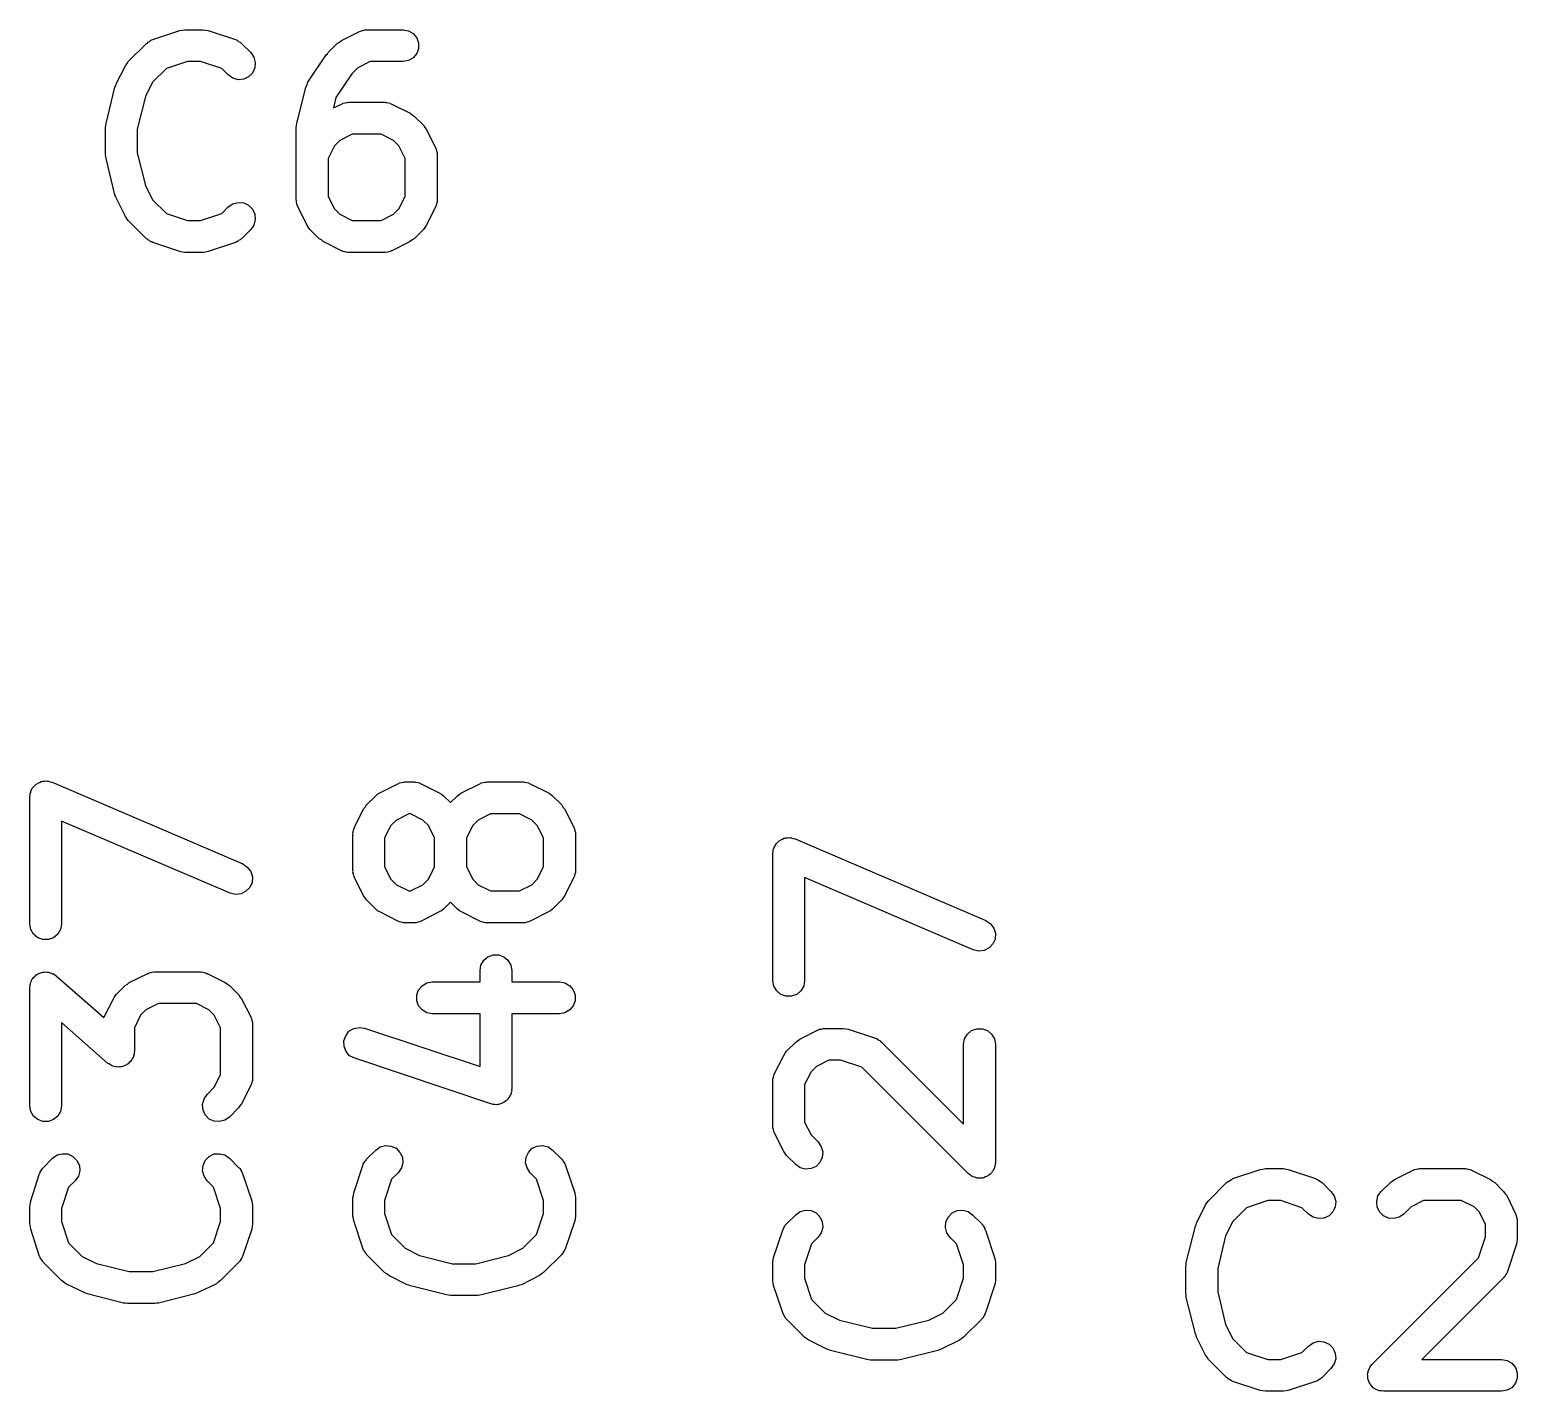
# Model space of a CAD drawing. Extents: x 83.4 to 168.1, y -157.3 to -85.4.
# Drawn here: x 125.83 to 130.508, y -115.477 to -111.196 of the extents above; entities that cross this region are included whole.
import ezdxf

# ---------------------------------------------------------------- set-up
doc = ezdxf.new("R2010")
doc.units = 0
doc.header["$MEASUREMENT"] = 0
doc.layers.add('BLACK', color=7, linetype='CONTINUOUS')

msp = doc.modelspace()

# ---------------------------------------------------------------- linework, layer by layer
at = {"layer": 'Black'}
for p, q in [((126.31, -111.197), (126.318, -111.196)), ((126.318, -111.196), (126.375, -111.196)), ((126.375, -111.196), (126.383, -111.197)), ((126.878, -111.198), (126.884, -111.196)), ((126.884, -111.196), (126.887, -111.196)), ((126.887, -111.196), (126.89, -111.196)), ((126.89, -111.196), (127.004, -111.196)), ((127.004, -111.196), (127.021, -111.199)), ((126.14, -111.296), (126.197, -111.239)), ((126.197, -111.239), (126.2, -111.237)), ((126.2, -111.237), (126.201, -111.235)), ((126.201, -111.235), (126.207, -111.233)), ((126.207, -111.233), (126.211, -111.229)), ((126.211, -111.229), (126.214, -111.228)), ((126.214, -111.228), (126.217, -111.227)), ((126.217, -111.227), (126.302, -111.198)), ((126.302, -111.198), (126.31, -111.197)), ((126.383, -111.197), (126.391, -111.198)), ((126.391, -111.198), (126.477, -111.227)), ((126.477, -111.227), (126.479, -111.228)), ((126.479, -111.228), (126.482, -111.229)), ((126.482, -111.229), (126.487, -111.233)), ((126.487, -111.233), (126.492, -111.235)), ((126.492, -111.235), (126.494, -111.237)), ((126.494, -111.237), (126.496, -111.239)), ((126.496, -111.239), (126.525, -111.268)), ((126.769, -111.268), (126.797, -111.239)), ((126.797, -111.239), (126.804, -111.235)), ((126.804, -111.235), (126.81, -111.23)), ((126.81, -111.23), (126.867, -111.201)), ((126.867, -111.201), (126.87, -111.2)), ((126.87, -111.2), (126.873, -111.199)), ((126.873, -111.199), (126.878, -111.198)), ((127.021, -111.199), (127.036, -111.208)), ((127.036, -111.208), (127.047, -111.221)), ((127.047, -111.221), (127.053, -111.237)), ((127.053, -111.237), (127.053, -111.255)), ((126.525, -111.268), (126.535, -111.282)), ((126.535, -111.282), (126.539, -111.299)), ((126.705, -111.361), (126.762, -111.275)), ((126.762, -111.275), (126.766, -111.272)), ((126.766, -111.272), (126.769, -111.268)), ((127.036, -111.284), (127.021, -111.293)), ((127.047, -111.271), (127.036, -111.284)), ((127.053, -111.255), (127.047, -111.271)), ((126.102, -111.366), (126.131, -111.309)), ((126.131, -111.309), (126.135, -111.303)), ((126.135, -111.303), (126.14, -111.296)), ((126.26, -111.318), (126.216, -111.361)), ((126.326, -111.296), (126.26, -111.318)), ((126.367, -111.296), (126.326, -111.296)), ((126.434, -111.318), (126.367, -111.296)), ((126.454, -111.338), (126.434, -111.318)), ((126.531, -111.332), (126.518, -111.344)), ((126.538, -111.316), (126.531, -111.332)), ((126.539, -111.299), (126.538, -111.316)), ((126.843, -111.335), (126.793, -111.409)), ((126.862, -111.316), (126.843, -111.335)), ((126.901, -111.296), (126.862, -111.316)), ((127.004, -111.296), (126.901, -111.296)), ((127.021, -111.293), (127.004, -111.296)), ((126.07, -111.491), (126.098, -111.377)), ((126.098, -111.377), (126.101, -111.372)), ((126.101, -111.372), (126.102, -111.366)), ((126.216, -111.361), (126.194, -111.406)), ((126.469, -111.348), (126.454, -111.338)), ((126.485, -111.353), (126.469, -111.348)), ((126.503, -111.351), (126.485, -111.353)), ((126.518, -111.344), (126.503, -111.351)), ((126.67, -111.491), (126.698, -111.377)), ((126.698, -111.377), (126.702, -111.369)), ((126.702, -111.369), (126.705, -111.361)), ((126.194, -111.406), (126.168, -111.509)), ((126.793, -111.409), (126.785, -111.442)), ((126.81, -111.43), (126.813, -111.429)), ((126.813, -111.429), (126.815, -111.427)), ((126.815, -111.427), (126.821, -111.426)), ((126.821, -111.426), (126.827, -111.425)), ((126.827, -111.425), (126.83, -111.425)), ((126.83, -111.425), (126.833, -111.424)), ((126.833, -111.424), (126.947, -111.424)), ((126.947, -111.424), (126.95, -111.425)), ((126.95, -111.425), (126.953, -111.425)), ((126.953, -111.425), (126.958, -111.426)), ((126.958, -111.426), (126.964, -111.427)), ((126.964, -111.427), (126.966, -111.429)), ((126.966, -111.429), (126.969, -111.43)), ((126.785, -111.442), (126.81, -111.43)), ((126.969, -111.43), (127.026, -111.458)), ((127.026, -111.458), (127.033, -111.463)), ((127.033, -111.463), (127.039, -111.468)), ((127.039, -111.468), (127.068, -111.496)), ((126.068, -111.503), (126.069, -111.497)), ((126.068, -111.589), (126.068, -111.503)), ((126.069, -111.497), (126.07, -111.491)), ((126.168, -111.509), (126.168, -111.583)), ((126.668, -111.503), (126.669, -111.497)), ((126.668, -111.732), (126.668, -111.503)), ((126.669, -111.497), (126.67, -111.491)), ((127.068, -111.496), (127.072, -111.503)), ((127.072, -111.503), (127.077, -111.509)), ((127.077, -111.509), (127.106, -111.566)), ((126.788, -111.561), (126.768, -111.601)), ((126.805, -111.544), (126.788, -111.561)), ((126.844, -111.524), (126.805, -111.544)), ((126.935, -111.524), (126.844, -111.524)), ((126.974, -111.544), (126.935, -111.524)), ((126.991, -111.561), (126.974, -111.544)), ((127.011, -111.601), (126.991, -111.561)), ((127.106, -111.566), (127.107, -111.569)), ((127.107, -111.569), (127.108, -111.572)), ((126.069, -111.595), (126.068, -111.589)), ((126.07, -111.601), (126.069, -111.595)), ((126.098, -111.715), (126.07, -111.601)), ((126.168, -111.583), (126.194, -111.686)), ((126.768, -111.601), (126.768, -111.72)), ((127.011, -111.72), (127.011, -111.601)), ((127.108, -111.572), (127.109, -111.577)), ((127.109, -111.577), (127.111, -111.583)), ((127.111, -111.583), (127.111, -111.586)), ((127.111, -111.586), (127.111, -111.589)), ((127.111, -111.589), (127.111, -111.732)), ((126.194, -111.686), (126.216, -111.731)), ((126.101, -111.72), (126.098, -111.715)), ((126.102, -111.725), (126.101, -111.72)), ((126.131, -111.783), (126.102, -111.725)), ((126.216, -111.731), (126.26, -111.774)), ((126.434, -111.774), (126.454, -111.753)), ((126.454, -111.753), (126.469, -111.743)), ((126.469, -111.743), (126.485, -111.739)), ((126.485, -111.739), (126.503, -111.74)), ((126.503, -111.74), (126.518, -111.748)), ((126.518, -111.748), (126.531, -111.76)), ((126.669, -111.734), (126.668, -111.732)), ((126.669, -111.737), (126.669, -111.734)), ((126.67, -111.743), (126.669, -111.737)), ((126.671, -111.749), (126.67, -111.743)), ((126.673, -111.751), (126.671, -111.749)), ((126.674, -111.754), (126.673, -111.751)), ((126.702, -111.811), (126.674, -111.754)), ((126.768, -111.72), (126.788, -111.759)), ((126.991, -111.759), (127.011, -111.72)), ((127.106, -111.754), (127.077, -111.811)), ((127.107, -111.751), (127.106, -111.754)), ((127.108, -111.749), (127.107, -111.751)), ((127.109, -111.743), (127.108, -111.749)), ((127.111, -111.737), (127.109, -111.743)), ((127.111, -111.732), (127.111, -111.734)), ((127.111, -111.734), (127.111, -111.737)), ((126.135, -111.789), (126.131, -111.783)), ((126.14, -111.796), (126.135, -111.789)), ((126.197, -111.853), (126.14, -111.796)), ((126.26, -111.774), (126.326, -111.796)), ((126.326, -111.796), (126.367, -111.796)), ((126.367, -111.796), (126.434, -111.774)), ((126.531, -111.76), (126.538, -111.776)), ((126.539, -111.793), (126.535, -111.81)), ((126.538, -111.776), (126.539, -111.793)), ((126.788, -111.759), (126.805, -111.776)), ((126.805, -111.776), (126.844, -111.796)), ((126.844, -111.796), (126.935, -111.796)), ((126.935, -111.796), (126.974, -111.776)), ((126.974, -111.776), (126.991, -111.759)), ((126.525, -111.824), (126.496, -111.853)), ((126.535, -111.81), (126.525, -111.824)), ((126.707, -111.818), (126.702, -111.811)), ((126.711, -111.824), (126.707, -111.818)), ((126.74, -111.853), (126.711, -111.824)), ((127.068, -111.824), (127.039, -111.853)), ((127.072, -111.818), (127.068, -111.824)), ((127.077, -111.811), (127.072, -111.818)), ((126.2, -111.854), (126.197, -111.853)), ((126.201, -111.857), (126.2, -111.854)), ((126.207, -111.859), (126.201, -111.857)), ((126.211, -111.863), (126.207, -111.859)), ((126.214, -111.863), (126.211, -111.863)), ((126.217, -111.865), (126.214, -111.863)), ((126.302, -111.893), (126.217, -111.865)), ((126.31, -111.895), (126.302, -111.893)), ((126.318, -111.896), (126.31, -111.895)), ((126.375, -111.896), (126.318, -111.896)), ((126.383, -111.895), (126.375, -111.896)), ((126.391, -111.893), (126.383, -111.895)), ((126.477, -111.865), (126.391, -111.893)), ((126.479, -111.863), (126.477, -111.865)), ((126.482, -111.863), (126.479, -111.863)), ((126.487, -111.859), (126.482, -111.863)), ((126.492, -111.857), (126.487, -111.859)), ((126.494, -111.854), (126.492, -111.857)), ((126.496, -111.853), (126.494, -111.854)), ((126.747, -111.857), (126.74, -111.853)), ((126.753, -111.862), (126.747, -111.857)), ((126.81, -111.891), (126.753, -111.862)), ((126.813, -111.891), (126.81, -111.891)), ((126.815, -111.893), (126.813, -111.891)), ((126.821, -111.894), (126.815, -111.893)), ((126.827, -111.896), (126.821, -111.894)), ((126.83, -111.895), (126.827, -111.896)), ((126.833, -111.896), (126.83, -111.895)), ((126.947, -111.896), (126.833, -111.896)), ((126.95, -111.895), (126.947, -111.896)), ((126.953, -111.896), (126.95, -111.895)), ((126.958, -111.894), (126.953, -111.896)), ((126.964, -111.893), (126.958, -111.894)), ((126.966, -111.891), (126.964, -111.893)), ((126.969, -111.891), (126.966, -111.891)), ((127.026, -111.862), (126.969, -111.891)), ((127.033, -111.857), (127.026, -111.862)), ((127.039, -111.853), (127.033, -111.857)), ((125.836, -113.586), (125.838, -113.581)), ((125.838, -113.581), (125.84, -113.579)), ((125.84, -113.579), (125.842, -113.576)), ((125.842, -113.576), (125.846, -113.572)), ((125.846, -113.572), (125.85, -113.568)), ((125.85, -113.568), (125.853, -113.567)), ((125.853, -113.567), (125.855, -113.565)), ((125.855, -113.565), (125.861, -113.563)), ((125.861, -113.563), (125.866, -113.56)), ((125.866, -113.56), (125.869, -113.56)), ((125.869, -113.56), (125.871, -113.559)), ((125.871, -113.559), (125.877, -113.559)), ((125.877, -113.559), (125.883, -113.558)), ((125.883, -113.558), (125.886, -113.559)), ((125.886, -113.559), (125.889, -113.559)), ((125.889, -113.559), (125.894, -113.561)), ((125.894, -113.561), (125.9, -113.562)), ((125.9, -113.562), (126.5, -113.819)), ((126.931, -113.595), (126.988, -113.567)), ((126.988, -113.567), (126.991, -113.566)), ((126.991, -113.566), (126.993, -113.564)), ((126.993, -113.564), (126.999, -113.563)), ((126.999, -113.563), (127.005, -113.562)), ((127.005, -113.562), (127.008, -113.562)), ((127.008, -113.562), (127.01, -113.561)), ((127.01, -113.561), (127.039, -113.561)), ((127.039, -113.561), (127.042, -113.562)), ((127.042, -113.562), (127.045, -113.562)), ((127.045, -113.562), (127.05, -113.563)), ((127.05, -113.563), (127.056, -113.564)), ((127.056, -113.564), (127.059, -113.566)), ((127.059, -113.566), (127.061, -113.567)), ((127.061, -113.567), (127.118, -113.595)), ((127.188, -113.595), (127.245, -113.567)), ((127.245, -113.567), (127.248, -113.566)), ((127.248, -113.566), (127.25, -113.564)), ((127.25, -113.564), (127.256, -113.563)), ((127.256, -113.563), (127.262, -113.562)), ((127.262, -113.562), (127.265, -113.562)), ((127.265, -113.562), (127.268, -113.561)), ((127.268, -113.561), (127.382, -113.561)), ((127.382, -113.561), (127.385, -113.562)), ((127.385, -113.562), (127.388, -113.562)), ((127.388, -113.562), (127.393, -113.563)), ((127.393, -113.563), (127.399, -113.564)), ((127.399, -113.564), (127.401, -113.566)), ((127.401, -113.566), (127.404, -113.567)), ((127.404, -113.567), (127.461, -113.595)), ((125.83, -113.608), (125.831, -113.602)), ((125.83, -114.008), (125.83, -113.608)), ((125.831, -113.597), (125.833, -113.594)), ((125.831, -113.602), (125.831, -113.597)), ((125.833, -113.591), (125.836, -113.586)), ((125.833, -113.594), (125.833, -113.591)), ((126.889, -113.633), (126.918, -113.605)), ((126.918, -113.605), (126.924, -113.6)), ((126.924, -113.6), (126.931, -113.595)), ((127.118, -113.595), (127.125, -113.6)), ((127.125, -113.6), (127.131, -113.605)), ((127.131, -113.605), (127.153, -113.626)), ((127.153, -113.626), (127.175, -113.605)), ((127.175, -113.605), (127.182, -113.6)), ((127.182, -113.6), (127.188, -113.595)), ((127.461, -113.595), (127.468, -113.6)), ((127.468, -113.6), (127.474, -113.605)), ((127.474, -113.605), (127.503, -113.633)), ((126.851, -113.703), (126.88, -113.646)), ((126.88, -113.646), (126.885, -113.64)), ((126.885, -113.64), (126.889, -113.633)), ((127.022, -113.661), (126.983, -113.681)), ((127.027, -113.661), (127.022, -113.661)), ((127.066, -113.681), (127.027, -113.661)), ((127.279, -113.661), (127.24, -113.681)), ((127.37, -113.661), (127.279, -113.661)), ((127.409, -113.681), (127.37, -113.661)), ((127.503, -113.633), (127.507, -113.64)), ((127.507, -113.64), (127.512, -113.646)), ((127.512, -113.646), (127.541, -113.703)), ((126.46, -113.911), (125.93, -113.684)), ((125.93, -113.684), (125.93, -114.008)), ((126.846, -113.72), (126.848, -113.714)), ((126.847, -113.723), (126.846, -113.72)), ((126.848, -113.714), (126.849, -113.709)), ((126.849, -113.709), (126.851, -113.706)), ((126.851, -113.706), (126.851, -113.703)), ((126.966, -113.698), (126.946, -113.737)), ((126.983, -113.681), (126.966, -113.698)), ((127.084, -113.698), (127.066, -113.681)), ((127.103, -113.737), (127.084, -113.698)), ((127.223, -113.698), (127.203, -113.737)), ((127.24, -113.681), (127.223, -113.698)), ((127.426, -113.698), (127.409, -113.681)), ((127.446, -113.737), (127.426, -113.698)), ((127.541, -113.703), (127.542, -113.706)), ((127.542, -113.706), (127.543, -113.709)), ((127.543, -113.709), (127.544, -113.714)), ((127.544, -113.714), (127.546, -113.72)), ((127.546, -113.72), (127.546, -113.723)), ((126.846, -113.726), (126.847, -113.723)), ((126.846, -113.84), (126.846, -113.726)), ((126.946, -113.737), (126.946, -113.828)), ((127.103, -113.828), (127.103, -113.737)), ((127.203, -113.737), (127.203, -113.828)), ((127.446, -113.828), (127.446, -113.737)), ((127.546, -113.723), (127.546, -113.726)), ((127.546, -113.726), (127.546, -113.84)), ((128.17, -113.769), (128.173, -113.764)), ((128.173, -113.764), (128.175, -113.759)), ((128.175, -113.759), (128.177, -113.756)), ((128.177, -113.756), (128.179, -113.754)), ((128.179, -113.754), (128.183, -113.75)), ((128.183, -113.75), (128.187, -113.746)), ((128.187, -113.746), (128.19, -113.745)), ((128.19, -113.745), (128.192, -113.743)), ((128.192, -113.743), (128.197, -113.741)), ((128.197, -113.741), (128.202, -113.738)), ((128.202, -113.738), (128.205, -113.738)), ((128.205, -113.738), (128.208, -113.737)), ((128.208, -113.737), (128.214, -113.737)), ((128.214, -113.737), (128.22, -113.736)), ((128.22, -113.736), (128.223, -113.737)), ((128.223, -113.737), (128.226, -113.737)), ((128.226, -113.737), (128.231, -113.739)), ((128.231, -113.739), (128.237, -113.74)), ((128.237, -113.74), (128.837, -113.997)), ((128.167, -113.786), (128.168, -113.78)), ((128.167, -114.186), (128.167, -113.786)), ((128.168, -113.775), (128.169, -113.772)), ((128.168, -113.78), (128.168, -113.775)), ((128.169, -113.772), (128.17, -113.769)), ((126.5, -113.819), (126.514, -113.829)), ((126.514, -113.829), (126.525, -113.843)), ((126.525, -113.843), (126.53, -113.859)), ((126.53, -113.859), (126.529, -113.877)), ((126.847, -113.843), (126.846, -113.84)), ((126.846, -113.846), (126.847, -113.843)), ((126.848, -113.851), (126.846, -113.846)), ((126.849, -113.857), (126.848, -113.851)), ((126.851, -113.86), (126.849, -113.857)), ((126.851, -113.862), (126.851, -113.86)), ((126.88, -113.919), (126.851, -113.862)), ((126.946, -113.828), (126.966, -113.867)), ((127.084, -113.867), (127.103, -113.828)), ((127.203, -113.828), (127.223, -113.867)), ((127.426, -113.867), (127.446, -113.828)), ((127.541, -113.862), (127.512, -113.919)), ((127.542, -113.86), (127.541, -113.862)), ((127.543, -113.857), (127.542, -113.86)), ((127.544, -113.851), (127.543, -113.857)), ((127.546, -113.846), (127.544, -113.851)), ((127.546, -113.84), (127.546, -113.843)), ((127.546, -113.843), (127.546, -113.846)), ((128.797, -114.089), (128.267, -113.862)), ((128.267, -113.862), (128.267, -114.186)), ((126.51, -113.905), (126.495, -113.913)), ((126.522, -113.893), (126.51, -113.905)), ((126.529, -113.877), (126.522, -113.893)), ((126.966, -113.867), (126.983, -113.885)), ((126.983, -113.885), (127.022, -113.904)), ((127.022, -113.904), (127.027, -113.904)), ((127.027, -113.904), (127.066, -113.885)), ((127.066, -113.885), (127.084, -113.867)), ((127.223, -113.867), (127.24, -113.885)), ((127.24, -113.885), (127.279, -113.904)), ((127.279, -113.904), (127.37, -113.904)), ((127.37, -113.904), (127.409, -113.885)), ((127.409, -113.885), (127.426, -113.867)), ((126.477, -113.915), (126.46, -113.911)), ((126.495, -113.913), (126.477, -113.915)), ((126.885, -113.926), (126.88, -113.919)), ((126.889, -113.932), (126.885, -113.926)), ((126.918, -113.961), (126.889, -113.932)), ((127.153, -113.939), (127.131, -113.961)), ((127.175, -113.961), (127.153, -113.939)), ((127.503, -113.932), (127.474, -113.961)), ((127.508, -113.926), (127.503, -113.932)), ((127.512, -113.919), (127.508, -113.926)), ((126.924, -113.966), (126.918, -113.961)), ((126.931, -113.97), (126.924, -113.966)), ((126.988, -113.999), (126.931, -113.97)), ((126.991, -114), (126.988, -113.999)), ((126.993, -114.001), (126.991, -114)), ((126.999, -114.002), (126.993, -114.001)), ((127.005, -114.004), (126.999, -114.002)), ((127.05, -114.002), (127.045, -114.004)), ((127.056, -114.001), (127.05, -114.002)), ((127.059, -114), (127.056, -114.001)), ((127.061, -113.999), (127.059, -114)), ((127.118, -113.97), (127.061, -113.999)), ((127.125, -113.966), (127.118, -113.97)), ((127.131, -113.961), (127.125, -113.966)), ((127.182, -113.966), (127.175, -113.961)), ((127.188, -113.97), (127.182, -113.966)), ((127.245, -113.999), (127.188, -113.97)), ((127.248, -114), (127.245, -113.999)), ((127.25, -114.001), (127.248, -114)), ((127.256, -114.002), (127.25, -114.001)), ((127.262, -114.004), (127.256, -114.002)), ((127.393, -114.002), (127.388, -114.004)), ((127.399, -114.001), (127.393, -114.002)), ((127.401, -114), (127.399, -114.001)), ((127.404, -113.999), (127.401, -114)), ((127.461, -113.97), (127.404, -113.999)), ((127.468, -113.966), (127.461, -113.97)), ((127.474, -113.961), (127.468, -113.966)), ((128.837, -113.997), (128.851, -114.007)), ((125.833, -114.025), (125.83, -114.008)), ((125.842, -114.04), (125.833, -114.025)), ((125.855, -114.051), (125.842, -114.04)), ((125.918, -114.04), (125.905, -114.051)), ((125.927, -114.025), (125.918, -114.04)), ((125.93, -114.008), (125.927, -114.025)), ((127.008, -114.004), (127.005, -114.004)), ((127.01, -114.004), (127.008, -114.004)), ((127.039, -114.004), (127.01, -114.004)), ((127.042, -114.004), (127.039, -114.004)), ((127.045, -114.004), (127.042, -114.004)), ((127.265, -114.004), (127.262, -114.004)), ((127.268, -114.004), (127.265, -114.004)), ((127.382, -114.004), (127.268, -114.004)), ((127.385, -114.004), (127.382, -114.004)), ((127.388, -114.004), (127.385, -114.004)), ((128.851, -114.007), (128.862, -114.021)), ((128.862, -114.021), (128.867, -114.037)), ((128.867, -114.037), (128.866, -114.055)), ((125.871, -114.057), (125.855, -114.051)), ((125.889, -114.057), (125.871, -114.057)), ((125.905, -114.051), (125.889, -114.057)), ((128.814, -114.093), (128.797, -114.089)), ((128.831, -114.091), (128.814, -114.093)), ((128.847, -114.083), (128.831, -114.091)), ((128.859, -114.07), (128.847, -114.083)), ((128.866, -114.055), (128.859, -114.07)), ((127.246, -114.154), (127.249, -114.137)), ((127.249, -114.137), (127.258, -114.122)), ((127.258, -114.122), (127.271, -114.111)), ((127.271, -114.111), (127.287, -114.105)), ((127.287, -114.105), (127.305, -114.105)), ((127.305, -114.105), (127.321, -114.111)), ((127.321, -114.111), (127.334, -114.122)), ((127.334, -114.122), (127.343, -114.137)), ((127.343, -114.137), (127.346, -114.154)), ((125.833, -114.191), (125.836, -114.187)), ((125.836, -114.187), (125.837, -114.182)), ((125.837, -114.182), (125.84, -114.179)), ((125.84, -114.179), (125.842, -114.176)), ((125.842, -114.176), (125.846, -114.173)), ((125.846, -114.173), (125.849, -114.169)), ((125.849, -114.169), (125.852, -114.167)), ((125.852, -114.167), (125.855, -114.165)), ((125.855, -114.165), (125.86, -114.163)), ((125.86, -114.163), (125.864, -114.161)), ((125.864, -114.161), (125.868, -114.16)), ((125.868, -114.16), (125.871, -114.159)), ((125.871, -114.159), (125.876, -114.159)), ((125.876, -114.159), (125.881, -114.158)), ((125.881, -114.158), (125.885, -114.159)), ((125.885, -114.159), (125.889, -114.159)), ((125.889, -114.159), (125.893, -114.161)), ((125.893, -114.161), (125.898, -114.162)), ((125.898, -114.162), (125.901, -114.164)), ((125.901, -114.164), (125.905, -114.165)), ((125.905, -114.165), (125.909, -114.168)), ((125.909, -114.168), (125.913, -114.171)), ((125.913, -114.171), (126.063, -114.302)), ((126.143, -114.192), (126.201, -114.163)), ((126.201, -114.163), (126.203, -114.163)), ((126.203, -114.163), (126.206, -114.161)), ((126.206, -114.161), (126.212, -114.16)), ((126.212, -114.16), (126.217, -114.158)), ((126.217, -114.158), (126.22, -114.159)), ((126.22, -114.159), (126.223, -114.158)), ((126.223, -114.158), (126.366, -114.158)), ((126.366, -114.158), (126.369, -114.159)), ((126.369, -114.159), (126.372, -114.158)), ((126.372, -114.158), (126.377, -114.16)), ((126.377, -114.16), (126.383, -114.161)), ((126.383, -114.161), (126.385, -114.163)), ((126.385, -114.163), (126.388, -114.163)), ((126.388, -114.163), (126.445, -114.192)), ((127.246, -114.19), (127.246, -114.154)), ((127.346, -114.154), (127.346, -114.19)), ((128.17, -114.203), (128.167, -114.186)), ((128.267, -114.186), (128.264, -114.203)), ((125.83, -114.208), (125.831, -114.203)), ((125.83, -114.58), (125.83, -114.208)), ((125.831, -114.198), (125.832, -114.195)), ((125.831, -114.203), (125.831, -114.198)), ((125.832, -114.195), (125.833, -114.191)), ((126.097, -114.237), (126.102, -114.23)), ((126.102, -114.23), (126.13, -114.201)), ((126.13, -114.201), (126.137, -114.197)), ((126.137, -114.197), (126.143, -114.192)), ((126.445, -114.192), (126.452, -114.197)), ((126.452, -114.197), (126.458, -114.201)), ((126.458, -114.201), (126.487, -114.23)), ((126.487, -114.23), (126.491, -114.237)), ((127.047, -114.231), (127.053, -114.215)), ((127.047, -114.249), (127.047, -114.231)), ((127.053, -114.215), (127.064, -114.202)), ((127.064, -114.202), (127.079, -114.193)), ((127.079, -114.193), (127.096, -114.19)), ((127.096, -114.19), (127.246, -114.19)), ((127.346, -114.19), (127.496, -114.19)), ((127.496, -114.19), (127.513, -114.193)), ((127.513, -114.193), (127.528, -114.202)), ((127.528, -114.202), (127.539, -114.215)), ((127.539, -114.215), (127.545, -114.231)), ((127.545, -114.231), (127.545, -114.249)), ((128.179, -114.218), (128.17, -114.203)), ((128.192, -114.229), (128.179, -114.218)), ((128.208, -114.235), (128.192, -114.229)), ((128.226, -114.235), (128.208, -114.235)), ((128.242, -114.229), (128.226, -114.235)), ((128.255, -114.218), (128.242, -114.229)), ((128.264, -114.203), (128.255, -114.218)), ((126.064, -114.3), (126.093, -114.243)), ((126.093, -114.243), (126.097, -114.237)), ((126.195, -114.278), (126.178, -114.295)), ((126.235, -114.258), (126.195, -114.278)), ((126.354, -114.258), (126.235, -114.258)), ((126.393, -114.278), (126.354, -114.258)), ((126.41, -114.295), (126.393, -114.278)), ((126.491, -114.237), (126.496, -114.243)), ((126.496, -114.243), (126.525, -114.3)), ((127.053, -114.265), (127.047, -114.249)), ((127.064, -114.278), (127.053, -114.265)), ((127.079, -114.287), (127.064, -114.278)), ((127.528, -114.278), (127.513, -114.287)), ((127.539, -114.265), (127.528, -114.278)), ((127.545, -114.249), (127.539, -114.265)), ((126.076, -114.446), (125.93, -114.318)), ((125.93, -114.318), (125.93, -114.58)), ((126.063, -114.302), (126.064, -114.3)), ((126.178, -114.295), (126.159, -114.334)), ((126.43, -114.334), (126.41, -114.295)), ((126.525, -114.3), (126.526, -114.303)), ((126.526, -114.303), (126.527, -114.305)), ((126.527, -114.305), (126.528, -114.311)), ((126.528, -114.311), (126.53, -114.317)), ((126.53, -114.317), (126.53, -114.32)), ((126.53, -114.32), (126.53, -114.322)), ((126.53, -114.322), (126.53, -114.494)), ((127.096, -114.29), (127.079, -114.287)), ((127.246, -114.29), (127.096, -114.29)), ((127.246, -114.456), (127.246, -114.29)), ((127.496, -114.29), (127.346, -114.29)), ((127.346, -114.29), (127.346, -114.526)), ((127.513, -114.287), (127.496, -114.29)), ((126.159, -114.334), (126.159, -114.408)), ((126.43, -114.482), (126.43, -114.334)), ((126.818, -114.375), (126.824, -114.359)), ((126.819, -114.393), (126.818, -114.375)), ((126.824, -114.359), (126.834, -114.345)), ((126.834, -114.345), (126.849, -114.336)), ((126.849, -114.336), (126.866, -114.333)), ((126.866, -114.333), (126.883, -114.335)), ((126.883, -114.335), (127.246, -114.456)), ((128.239, -114.379), (128.245, -114.375)), ((128.245, -114.375), (128.252, -114.37)), ((128.252, -114.37), (128.309, -114.341)), ((128.309, -114.341), (128.312, -114.34)), ((128.312, -114.34), (128.314, -114.339)), ((128.314, -114.339), (128.32, -114.338)), ((128.32, -114.338), (128.325, -114.336)), ((128.325, -114.336), (128.328, -114.336)), ((128.328, -114.336), (128.331, -114.336)), ((128.331, -114.336), (128.388, -114.336)), ((128.388, -114.336), (128.396, -114.337)), ((128.396, -114.337), (128.404, -114.339)), ((128.404, -114.339), (128.49, -114.367)), ((128.49, -114.367), (128.492, -114.368)), ((128.492, -114.368), (128.495, -114.369)), ((128.495, -114.369), (128.5, -114.373)), ((128.5, -114.373), (128.505, -114.375)), ((128.505, -114.375), (128.507, -114.378)), ((128.767, -114.386), (128.77, -114.369)), ((128.77, -114.369), (128.779, -114.354)), ((128.779, -114.354), (128.792, -114.343)), ((128.792, -114.343), (128.808, -114.337)), ((128.808, -114.337), (128.826, -114.337)), ((128.826, -114.337), (128.842, -114.343)), ((128.842, -114.343), (128.855, -114.354)), ((128.855, -114.354), (128.864, -114.369)), ((128.864, -114.369), (128.867, -114.386)), ((126.158, -114.418), (126.156, -114.421)), ((126.156, -114.421), (126.156, -114.425)), ((126.159, -114.408), (126.158, -114.413)), ((126.158, -114.413), (126.158, -114.418)), ((126.825, -114.409), (126.819, -114.393)), ((126.836, -114.422), (126.825, -114.409)), ((126.852, -114.43), (126.836, -114.422)), ((128.172, -114.478), (128.201, -114.421)), ((128.201, -114.421), (128.206, -114.414)), ((128.206, -114.414), (128.21, -114.408)), ((128.21, -114.408), (128.239, -114.379)), ((128.507, -114.378), (128.509, -114.379)), ((128.509, -114.379), (128.767, -114.637)), ((128.767, -114.637), (128.767, -114.386)), ((128.867, -114.386), (128.867, -114.757)), ((126.08, -114.448), (126.076, -114.446)), ((126.084, -114.451), (126.08, -114.448)), ((126.087, -114.453), (126.084, -114.451)), ((126.091, -114.455), (126.087, -114.453)), ((126.095, -114.456), (126.091, -114.455)), ((126.1, -114.457), (126.095, -114.456)), ((126.104, -114.457), (126.1, -114.457)), ((126.108, -114.458), (126.104, -114.457)), ((126.112, -114.457), (126.108, -114.458)), ((126.117, -114.457), (126.112, -114.457)), ((126.121, -114.456), (126.117, -114.457)), ((126.125, -114.455), (126.121, -114.456)), ((126.129, -114.453), (126.125, -114.455)), ((126.134, -114.451), (126.129, -114.453)), ((126.137, -114.449), (126.134, -114.451)), ((126.14, -114.447), (126.137, -114.449)), ((126.143, -114.443), (126.14, -114.447)), ((126.147, -114.44), (126.143, -114.443)), ((126.149, -114.437), (126.147, -114.44)), ((126.151, -114.434), (126.149, -114.437)), ((126.153, -114.43), (126.151, -114.434)), ((126.156, -114.425), (126.153, -114.43)), ((127.28, -114.573), (126.852, -114.43)), ((128.304, -114.456), (128.287, -114.473)), ((128.343, -114.436), (128.304, -114.456)), ((128.38, -114.436), (128.343, -114.436)), ((128.447, -114.458), (128.38, -114.436)), ((128.782, -114.793), (128.447, -114.458)), ((126.41, -114.521), (126.43, -114.482)), ((126.525, -114.516), (126.496, -114.573)), ((126.526, -114.513), (126.525, -114.516)), ((126.527, -114.511), (126.526, -114.513)), ((126.528, -114.505), (126.527, -114.511)), ((126.53, -114.5), (126.528, -114.505)), ((126.53, -114.494), (126.53, -114.497)), ((126.53, -114.497), (126.53, -114.5)), ((128.167, -114.495), (128.169, -114.489)), ((128.167, -114.497), (128.167, -114.495)), ((128.167, -114.5), (128.167, -114.497)), ((128.167, -114.643), (128.167, -114.5)), ((128.169, -114.489), (128.17, -114.483)), ((128.17, -114.483), (128.171, -114.481)), ((128.171, -114.481), (128.172, -114.478)), ((128.287, -114.473), (128.267, -114.512)), ((128.267, -114.512), (128.267, -114.631)), ((126.373, -114.575), (126.378, -114.558)), ((126.378, -114.558), (126.388, -114.544)), ((126.388, -114.544), (126.41, -114.521)), ((127.329, -114.563), (127.325, -114.566)), ((127.332, -114.56), (127.329, -114.563)), ((127.334, -114.558), (127.332, -114.56)), ((127.337, -114.553), (127.334, -114.558)), ((127.34, -114.549), (127.337, -114.553)), ((127.341, -114.546), (127.34, -114.549)), ((127.343, -114.543), (127.341, -114.546)), ((127.344, -114.538), (127.343, -114.543)), ((127.346, -114.533), (127.344, -114.538)), ((127.346, -114.526), (127.345, -114.529)), ((127.345, -114.529), (127.346, -114.533)), ((125.833, -114.597), (125.83, -114.58)), ((125.842, -114.612), (125.833, -114.597)), ((125.927, -114.597), (125.918, -114.612)), ((125.93, -114.58), (125.927, -114.597)), ((126.375, -114.593), (126.373, -114.575)), ((126.382, -114.608), (126.375, -114.593)), ((126.394, -114.621), (126.382, -114.608)), ((126.487, -114.586), (126.458, -114.615)), ((126.491, -114.58), (126.487, -114.586)), ((126.496, -114.573), (126.491, -114.58)), ((127.284, -114.574), (127.28, -114.573)), ((127.287, -114.575), (127.284, -114.574)), ((127.292, -114.575), (127.287, -114.575)), ((127.297, -114.576), (127.292, -114.575)), ((127.301, -114.575), (127.297, -114.576)), ((127.305, -114.575), (127.301, -114.575)), ((127.31, -114.573), (127.305, -114.575)), ((127.314, -114.572), (127.31, -114.573)), ((127.318, -114.57), (127.314, -114.572)), ((127.321, -114.569), (127.318, -114.57)), ((127.325, -114.566), (127.321, -114.569)), ((125.855, -114.623), (125.842, -114.612)), ((125.871, -114.629), (125.855, -114.623)), ((125.889, -114.629), (125.871, -114.629)), ((125.905, -114.623), (125.889, -114.629)), ((125.918, -114.612), (125.905, -114.623)), ((126.41, -114.628), (126.394, -114.621)), ((126.427, -114.629), (126.41, -114.628)), ((126.444, -114.625), (126.427, -114.629)), ((126.458, -114.615), (126.444, -114.625)), ((128.167, -114.646), (128.167, -114.643)), ((128.167, -114.649), (128.167, -114.646)), ((128.169, -114.654), (128.167, -114.649)), ((128.17, -114.66), (128.169, -114.654)), ((128.267, -114.631), (128.287, -114.671)), ((126.932, -114.709), (126.949, -114.704)), ((126.949, -114.704), (126.966, -114.706)), ((127.426, -114.706), (127.443, -114.704)), ((127.443, -114.704), (127.46, -114.709)), ((128.171, -114.663), (128.17, -114.66)), ((128.172, -114.665), (128.171, -114.663)), ((128.201, -114.723), (128.172, -114.665)), ((128.287, -114.671), (128.309, -114.693)), ((128.309, -114.693), (128.319, -114.708)), ((125.873, -114.773), (125.902, -114.744)), ((125.902, -114.744), (125.916, -114.734)), ((125.916, -114.734), (125.933, -114.73)), ((125.933, -114.73), (125.95, -114.731)), ((125.95, -114.731), (125.966, -114.739)), ((125.966, -114.739), (125.978, -114.751)), ((125.978, -114.751), (125.986, -114.767)), ((126.375, -114.767), (126.382, -114.751)), ((126.382, -114.751), (126.394, -114.739)), ((126.394, -114.739), (126.41, -114.731)), ((126.41, -114.731), (126.427, -114.73)), ((126.427, -114.73), (126.444, -114.734)), ((126.444, -114.734), (126.458, -114.744)), ((126.458, -114.744), (126.487, -114.773)), ((126.886, -114.752), (126.888, -114.75)), ((126.888, -114.75), (126.889, -114.747)), ((126.889, -114.747), (126.918, -114.719)), ((126.918, -114.719), (126.932, -114.709)), ((126.966, -114.706), (126.982, -114.713)), ((126.982, -114.713), (126.994, -114.726)), ((126.994, -114.726), (127.002, -114.741)), ((127.002, -114.741), (127.003, -114.759)), ((127.389, -114.759), (127.391, -114.741)), ((127.391, -114.741), (127.398, -114.726)), ((127.398, -114.726), (127.41, -114.713)), ((127.41, -114.713), (127.426, -114.706)), ((127.46, -114.709), (127.474, -114.719)), ((127.474, -114.719), (127.503, -114.747)), ((127.503, -114.747), (127.505, -114.75)), ((127.505, -114.75), (127.507, -114.752)), ((128.206, -114.729), (128.201, -114.723)), ((128.21, -114.736), (128.206, -114.729)), ((128.239, -114.764), (128.21, -114.736)), ((128.322, -114.742), (128.315, -114.758)), ((128.319, -114.708), (128.324, -114.724)), ((128.324, -114.724), (128.322, -114.742)), ((125.833, -114.878), (125.861, -114.792)), ((125.861, -114.792), (125.863, -114.79)), ((125.863, -114.787), (125.867, -114.782)), ((125.863, -114.79), (125.863, -114.787)), ((125.867, -114.782), (125.87, -114.777)), ((125.87, -114.777), (125.872, -114.775)), ((125.872, -114.775), (125.873, -114.773)), ((125.987, -114.784), (125.983, -114.801)), ((125.986, -114.767), (125.987, -114.784)), ((126.373, -114.784), (126.375, -114.767)), ((126.378, -114.801), (126.373, -114.784)), ((126.487, -114.773), (126.489, -114.775)), ((126.489, -114.775), (126.491, -114.777)), ((126.491, -114.777), (126.494, -114.782)), ((126.494, -114.782), (126.497, -114.787)), ((126.497, -114.787), (126.498, -114.79)), ((126.498, -114.79), (126.499, -114.792)), ((126.499, -114.792), (126.528, -114.878)), ((126.849, -114.853), (126.877, -114.767)), ((126.877, -114.767), (126.879, -114.764)), ((126.879, -114.762), (126.883, -114.757)), ((126.879, -114.764), (126.879, -114.762)), ((126.883, -114.757), (126.886, -114.752)), ((126.989, -114.79), (126.968, -114.81)), ((126.999, -114.775), (126.989, -114.79)), ((127.003, -114.759), (126.999, -114.775)), ((127.394, -114.775), (127.389, -114.759)), ((127.404, -114.79), (127.394, -114.775)), ((127.424, -114.81), (127.404, -114.79)), ((127.507, -114.752), (127.51, -114.757)), ((127.51, -114.757), (127.513, -114.762)), ((127.513, -114.762), (127.514, -114.764)), ((127.514, -114.764), (127.515, -114.767)), ((127.515, -114.767), (127.544, -114.853)), ((128.253, -114.774), (128.239, -114.764)), ((128.27, -114.779), (128.253, -114.774)), ((128.287, -114.777), (128.27, -114.779)), ((128.303, -114.77), (128.287, -114.777)), ((128.315, -114.758), (128.303, -114.77)), ((128.787, -114.797), (128.782, -114.793)), ((128.792, -114.801), (128.787, -114.797)), ((128.846, -114.798), (128.844, -114.799)), ((128.85, -114.794), (128.846, -114.798)), ((128.855, -114.79), (128.85, -114.794)), ((128.856, -114.788), (128.855, -114.79)), ((128.858, -114.786), (128.856, -114.788)), ((128.861, -114.78), (128.858, -114.786)), ((128.864, -114.774), (128.861, -114.78)), ((128.865, -114.77), (128.864, -114.772)), ((128.864, -114.772), (128.864, -114.774)), ((128.866, -114.764), (128.865, -114.77)), ((128.867, -114.757), (128.866, -114.764)), ((129.614, -114.808), (129.7, -114.78)), ((129.7, -114.78), (129.708, -114.779)), ((129.708, -114.779), (129.716, -114.777)), ((129.716, -114.777), (129.773, -114.777)), ((129.773, -114.777), (129.781, -114.779)), ((129.781, -114.779), (129.788, -114.78)), ((129.788, -114.78), (129.874, -114.808)), ((130.122, -114.811), (130.179, -114.783)), ((130.179, -114.783), (130.182, -114.782)), ((130.182, -114.782), (130.184, -114.78)), ((130.184, -114.78), (130.19, -114.779)), ((130.19, -114.779), (130.196, -114.778)), ((130.196, -114.778), (130.198, -114.778)), ((130.198, -114.778), (130.201, -114.777)), ((130.201, -114.777), (130.344, -114.777)), ((130.344, -114.777), (130.347, -114.778)), ((130.347, -114.778), (130.35, -114.778)), ((130.35, -114.778), (130.355, -114.779)), ((130.355, -114.779), (130.361, -114.78)), ((130.361, -114.78), (130.364, -114.782)), ((130.364, -114.782), (130.366, -114.783)), ((130.366, -114.783), (130.424, -114.811)), ((125.952, -114.835), (125.93, -114.902)), ((125.973, -114.815), (125.952, -114.835)), ((125.983, -114.801), (125.973, -114.815)), ((126.388, -114.815), (126.378, -114.801)), ((126.408, -114.835), (126.388, -114.815)), ((126.43, -114.902), (126.408, -114.835)), ((126.968, -114.81), (126.946, -114.877)), ((127.446, -114.877), (127.424, -114.81)), ((128.794, -114.801), (128.792, -114.801)), ((128.796, -114.803), (128.794, -114.801)), ((128.802, -114.804), (128.796, -114.803)), ((128.808, -114.807), (128.802, -114.804)), ((128.81, -114.807), (128.808, -114.807)), ((128.813, -114.807), (128.81, -114.807)), ((128.819, -114.807), (128.813, -114.807)), ((128.826, -114.807), (128.819, -114.807)), ((128.828, -114.806), (128.826, -114.807)), ((128.83, -114.806), (128.828, -114.806)), ((128.836, -114.803), (128.83, -114.806)), ((128.842, -114.801), (128.836, -114.803)), ((128.844, -114.799), (128.842, -114.801)), ((129.537, -114.878), (129.594, -114.821)), ((129.594, -114.821), (129.597, -114.819)), ((129.597, -114.819), (129.599, -114.817)), ((129.599, -114.817), (129.604, -114.814)), ((129.604, -114.814), (129.609, -114.811)), ((129.609, -114.811), (129.611, -114.81)), ((129.611, -114.81), (129.614, -114.808)), ((129.874, -114.808), (129.877, -114.81)), ((129.877, -114.81), (129.88, -114.811)), ((129.88, -114.811), (129.884, -114.814)), ((129.884, -114.814), (129.889, -114.817)), ((129.889, -114.817), (129.891, -114.819)), ((129.891, -114.819), (129.894, -114.821)), ((129.894, -114.821), (129.922, -114.849)), ((130.08, -114.849), (130.109, -114.821)), ((130.109, -114.821), (130.115, -114.816)), ((130.115, -114.816), (130.122, -114.811)), ((130.424, -114.811), (130.43, -114.816)), ((130.43, -114.816), (130.437, -114.821)), ((130.437, -114.821), (130.465, -114.849)), ((125.83, -114.894), (125.832, -114.886)), ((125.832, -114.886), (125.833, -114.878)), ((126.528, -114.878), (126.529, -114.886)), ((126.529, -114.886), (126.53, -114.894)), ((126.846, -114.868), (126.848, -114.861)), ((126.846, -114.926), (126.846, -114.868)), ((126.848, -114.861), (126.849, -114.853)), ((126.946, -114.877), (126.946, -114.918)), ((127.446, -114.918), (127.446, -114.877)), ((127.544, -114.853), (127.545, -114.861)), ((127.545, -114.861), (127.546, -114.868)), ((127.546, -114.868), (127.546, -114.926)), ((129.499, -114.948), (129.528, -114.891)), ((129.528, -114.891), (129.533, -114.884)), ((129.533, -114.884), (129.537, -114.878)), ((129.724, -114.877), (129.657, -114.9)), ((129.765, -114.877), (129.724, -114.877)), ((129.831, -114.9), (129.765, -114.877)), ((129.922, -114.849), (129.932, -114.863)), ((129.932, -114.863), (129.937, -114.88)), ((129.937, -114.88), (129.935, -114.897)), ((130.066, -114.88), (130.07, -114.863)), ((130.067, -114.897), (130.066, -114.88)), ((130.07, -114.863), (130.08, -114.849)), ((130.213, -114.877), (130.174, -114.897)), ((130.332, -114.877), (130.213, -114.877)), ((130.372, -114.897), (130.332, -114.877)), ((130.465, -114.849), (130.47, -114.856)), ((130.47, -114.856), (130.475, -114.862)), ((130.475, -114.862), (130.503, -114.919)), ((125.83, -114.951), (125.83, -114.894)), ((125.93, -114.902), (125.93, -114.943)), ((126.43, -114.943), (126.43, -114.902)), ((126.53, -114.894), (126.53, -114.951)), ((126.848, -114.934), (126.846, -114.926)), ((126.849, -114.941), (126.848, -114.934)), ((126.946, -114.918), (126.968, -114.984)), ((127.424, -114.984), (127.446, -114.918)), ((127.545, -114.934), (127.544, -114.941)), ((127.546, -114.926), (127.545, -114.934)), ((128.21, -114.951), (128.239, -114.922)), ((128.239, -114.922), (128.253, -114.912)), ((128.253, -114.912), (128.27, -114.908)), ((128.27, -114.908), (128.287, -114.909)), ((128.287, -114.909), (128.303, -114.916)), ((128.303, -114.916), (128.315, -114.929)), ((128.315, -114.929), (128.322, -114.944)), ((128.711, -114.944), (128.719, -114.929)), ((128.719, -114.929), (128.731, -114.916)), ((128.731, -114.916), (128.747, -114.909)), ((128.747, -114.909), (128.764, -114.908)), ((128.764, -114.908), (128.781, -114.912)), ((128.781, -114.912), (128.795, -114.922)), ((128.795, -114.922), (128.824, -114.951)), ((129.657, -114.9), (129.614, -114.943)), ((129.852, -114.92), (129.831, -114.9)), ((129.866, -114.93), (129.852, -114.92)), ((129.883, -114.934), (129.866, -114.93)), ((129.9, -114.933), (129.883, -114.934)), ((129.916, -114.925), (129.9, -114.933)), ((129.928, -114.913), (129.916, -114.925)), ((129.935, -114.897), (129.928, -114.913)), ((130.075, -114.913), (130.067, -114.897)), ((130.087, -114.925), (130.075, -114.913)), ((130.103, -114.933), (130.087, -114.925)), ((130.12, -114.934), (130.103, -114.933)), ((130.137, -114.93), (130.12, -114.934)), ((130.151, -114.92), (130.137, -114.93)), ((130.174, -114.897), (130.151, -114.92)), ((130.389, -114.914), (130.372, -114.897)), ((130.408, -114.953), (130.389, -114.914)), ((130.503, -114.919), (130.504, -114.922)), ((130.504, -114.922), (130.505, -114.924)), ((130.505, -114.924), (130.506, -114.93)), ((130.506, -114.93), (130.508, -114.936)), ((130.508, -114.936), (130.508, -114.939)), ((125.832, -114.959), (125.83, -114.951)), ((125.833, -114.967), (125.832, -114.959)), ((125.861, -115.053), (125.833, -114.967)), ((125.93, -114.943), (125.952, -115.01)), ((126.408, -115.01), (126.43, -114.943)), ((126.528, -114.967), (126.499, -115.053)), ((126.529, -114.959), (126.528, -114.967)), ((126.53, -114.951), (126.529, -114.959)), ((126.877, -115.027), (126.849, -114.941)), ((126.968, -114.984), (127.011, -115.027)), ((127.381, -115.027), (127.424, -114.984)), ((127.544, -114.941), (127.515, -115.027)), ((128.169, -115.056), (128.198, -114.97)), ((128.198, -114.97), (128.199, -114.968)), ((128.199, -114.968), (128.2, -114.965)), ((128.2, -114.965), (128.204, -114.96)), ((128.204, -114.96), (128.206, -114.955)), ((128.206, -114.955), (128.208, -114.953)), ((128.208, -114.953), (128.21, -114.951)), ((128.319, -114.979), (128.309, -114.993)), ((128.324, -114.962), (128.319, -114.979)), ((128.322, -114.944), (128.324, -114.962)), ((128.71, -114.962), (128.711, -114.944)), ((128.714, -114.979), (128.71, -114.962)), ((128.724, -114.993), (128.714, -114.979)), ((128.824, -114.951), (128.825, -114.953)), ((128.825, -114.953), (128.828, -114.955)), ((128.828, -114.955), (128.83, -114.96)), ((128.83, -114.96), (128.834, -114.965)), ((128.834, -114.965), (128.834, -114.968)), ((128.834, -114.968), (128.836, -114.97)), ((128.836, -114.97), (128.864, -115.056)), ((129.467, -115.072), (129.496, -114.958)), ((129.496, -114.958), (129.498, -114.953)), ((129.498, -114.953), (129.499, -114.948)), ((129.614, -114.943), (129.591, -114.988)), ((130.408, -114.991), (130.408, -114.953)), ((130.508, -114.939), (130.508, -114.942)), ((130.508, -114.942), (130.508, -114.999)), ((125.952, -115.01), (125.995, -115.053)), ((126.365, -115.053), (126.408, -115.01)), ((126.879, -115.03), (126.877, -115.027)), ((126.879, -115.032), (126.879, -115.03)), ((126.883, -115.037), (126.879, -115.032)), ((127.011, -115.027), (127.056, -115.05)), ((127.336, -115.05), (127.381, -115.027)), ((127.513, -115.032), (127.51, -115.037)), ((127.514, -115.03), (127.513, -115.032)), ((127.515, -115.027), (127.514, -115.03)), ((128.289, -115.013), (128.267, -115.08)), ((128.309, -114.993), (128.289, -115.013)), ((128.745, -115.013), (128.724, -114.993)), ((128.767, -115.08), (128.745, -115.013)), ((129.591, -114.988), (129.566, -115.091)), ((130.386, -115.057), (130.408, -114.991)), ((130.506, -115.015), (130.477, -115.1)), ((130.507, -115.007), (130.506, -115.015)), ((130.508, -114.999), (130.507, -115.007)), ((125.863, -115.055), (125.861, -115.053)), ((125.863, -115.058), (125.863, -115.055)), ((125.867, -115.063), (125.863, -115.058)), ((125.87, -115.068), (125.867, -115.063)), ((125.872, -115.07), (125.87, -115.068)), ((125.873, -115.072), (125.872, -115.07)), ((125.93, -115.129), (125.873, -115.072)), ((125.995, -115.053), (126.04, -115.075)), ((126.04, -115.075), (126.143, -115.101)), ((126.217, -115.101), (126.32, -115.075)), ((126.32, -115.075), (126.365, -115.053)), ((126.487, -115.072), (126.43, -115.129)), ((126.489, -115.07), (126.487, -115.072)), ((126.491, -115.068), (126.489, -115.07)), ((126.494, -115.063), (126.491, -115.068)), ((126.497, -115.058), (126.494, -115.063)), ((126.498, -115.055), (126.497, -115.058)), ((126.499, -115.053), (126.498, -115.055)), ((126.886, -115.042), (126.883, -115.037)), ((126.888, -115.044), (126.886, -115.042)), ((126.889, -115.047), (126.888, -115.044)), ((126.946, -115.104), (126.889, -115.047)), ((127.056, -115.05), (127.159, -115.076)), ((127.159, -115.076), (127.233, -115.076)), ((127.233, -115.076), (127.336, -115.05)), ((127.503, -115.047), (127.446, -115.104)), ((127.505, -115.044), (127.503, -115.047)), ((127.507, -115.042), (127.505, -115.044)), ((127.51, -115.037), (127.507, -115.042)), ((128.167, -115.072), (128.168, -115.064)), ((128.167, -115.129), (128.167, -115.072)), ((128.168, -115.064), (128.169, -115.056)), ((128.864, -115.056), (128.866, -115.064)), ((128.866, -115.064), (128.867, -115.072)), ((128.867, -115.072), (128.867, -115.129)), ((129.466, -115.084), (129.467, -115.078)), ((129.467, -115.078), (129.467, -115.072)), ((130.052, -115.392), (130.386, -115.057)), ((126.143, -115.101), (126.217, -115.101)), ((126.953, -115.108), (126.946, -115.104)), ((126.959, -115.113), (126.953, -115.108)), ((127.017, -115.142), (126.959, -115.113)), ((127.433, -115.113), (127.376, -115.142)), ((127.439, -115.108), (127.433, -115.113)), ((127.446, -115.104), (127.439, -115.108)), ((128.267, -115.08), (128.267, -115.121)), ((128.267, -115.121), (128.289, -115.188)), ((128.745, -115.188), (128.767, -115.121)), ((128.767, -115.121), (128.767, -115.08)), ((129.466, -115.17), (129.466, -115.084)), ((129.566, -115.091), (129.566, -115.164)), ((130.465, -115.12), (130.208, -115.377)), ((130.467, -115.117), (130.465, -115.12)), ((130.469, -115.116), (130.467, -115.117)), ((130.472, -115.11), (130.469, -115.116)), ((130.475, -115.106), (130.472, -115.11)), ((130.476, -115.103), (130.475, -115.106)), ((130.477, -115.1), (130.476, -115.103)), ((125.937, -115.134), (125.93, -115.129)), ((125.943, -115.139), (125.937, -115.134)), ((126.001, -115.167), (125.943, -115.139)), ((126.006, -115.169), (126.001, -115.167)), ((126.011, -115.171), (126.006, -115.169)), ((126.125, -115.2), (126.011, -115.171)), ((126.349, -115.171), (126.235, -115.2)), ((126.354, -115.169), (126.349, -115.171)), ((126.36, -115.167), (126.354, -115.169)), ((126.417, -115.139), (126.36, -115.167)), ((126.423, -115.134), (126.417, -115.139)), ((126.43, -115.129), (126.423, -115.134)), ((127.022, -115.143), (127.017, -115.142)), ((127.027, -115.146), (127.022, -115.143)), ((127.141, -115.174), (127.027, -115.146)), ((127.365, -115.146), (127.251, -115.174)), ((127.37, -115.143), (127.365, -115.146)), ((127.376, -115.142), (127.37, -115.143)), ((128.168, -115.137), (128.167, -115.129)), ((128.169, -115.145), (128.168, -115.137)), ((128.198, -115.23), (128.169, -115.145)), ((128.864, -115.145), (128.836, -115.23)), ((128.866, -115.137), (128.864, -115.145)), ((128.867, -115.129), (128.866, -115.137)), ((129.467, -115.176), (129.466, -115.17)), ((129.566, -115.164), (129.591, -115.267)), ((126.131, -115.2), (126.125, -115.2)), ((126.137, -115.201), (126.131, -115.2)), ((126.223, -115.201), (126.137, -115.201)), ((126.229, -115.2), (126.223, -115.201)), ((126.235, -115.2), (126.229, -115.2)), ((127.147, -115.175), (127.141, -115.174)), ((127.153, -115.176), (127.147, -115.175)), ((127.239, -115.176), (127.153, -115.176)), ((127.245, -115.175), (127.239, -115.176)), ((127.251, -115.174), (127.245, -115.175)), ((128.289, -115.188), (128.332, -115.231)), ((128.702, -115.231), (128.745, -115.188)), ((129.467, -115.182), (129.467, -115.176)), ((129.496, -115.297), (129.467, -115.182)), ((128.199, -115.233), (128.198, -115.23)), ((128.2, -115.236), (128.199, -115.233)), ((128.204, -115.24), (128.2, -115.236)), ((128.206, -115.246), (128.204, -115.24)), ((128.208, -115.248), (128.206, -115.246)), ((128.21, -115.25), (128.208, -115.248)), ((128.267, -115.307), (128.21, -115.25)), ((128.332, -115.231), (128.377, -115.253)), ((128.377, -115.253), (128.48, -115.279)), ((128.554, -115.279), (128.657, -115.253)), ((128.657, -115.253), (128.702, -115.231)), ((128.824, -115.25), (128.767, -115.307)), ((128.825, -115.248), (128.824, -115.25)), ((128.828, -115.246), (128.825, -115.248)), ((128.83, -115.24), (128.828, -115.246)), ((128.834, -115.236), (128.83, -115.24)), ((128.836, -115.23), (128.834, -115.233)), ((128.834, -115.233), (128.834, -115.236)), ((128.274, -115.312), (128.267, -115.307)), ((128.28, -115.316), (128.274, -115.312)), ((128.48, -115.279), (128.554, -115.279)), ((128.76, -115.312), (128.754, -115.316)), ((128.767, -115.307), (128.76, -115.312)), ((129.498, -115.302), (129.496, -115.297)), ((129.499, -115.307), (129.498, -115.302)), ((129.528, -115.364), (129.499, -115.307)), ((129.591, -115.267), (129.614, -115.312)), ((129.614, -115.312), (129.657, -115.355)), ((128.337, -115.345), (128.28, -115.316)), ((128.343, -115.347), (128.337, -115.345)), ((128.348, -115.349), (128.343, -115.347)), ((128.462, -115.377), (128.348, -115.349)), ((128.686, -115.349), (128.572, -115.377)), ((128.691, -115.347), (128.686, -115.349)), ((128.696, -115.345), (128.691, -115.347)), ((128.754, -115.316), (128.696, -115.345)), ((129.657, -115.355), (129.724, -115.377)), ((129.765, -115.377), (129.831, -115.355)), ((129.831, -115.355), (129.852, -115.335)), ((129.852, -115.335), (129.866, -115.325)), ((129.866, -115.325), (129.883, -115.32)), ((129.883, -115.32), (129.9, -115.322)), ((129.9, -115.322), (129.916, -115.329)), ((129.916, -115.329), (129.928, -115.341)), ((129.928, -115.341), (129.935, -115.357)), ((129.935, -115.357), (129.937, -115.375)), ((128.468, -115.378), (128.462, -115.377)), ((128.474, -115.379), (128.468, -115.378)), ((128.56, -115.379), (128.474, -115.379)), ((128.566, -115.378), (128.56, -115.379)), ((128.572, -115.377), (128.566, -115.378)), ((129.533, -115.37), (129.528, -115.364)), ((129.537, -115.377), (129.533, -115.37)), ((129.594, -115.434), (129.537, -115.377)), ((129.724, -115.377), (129.765, -115.377)), ((129.922, -115.406), (129.894, -115.434)), ((129.932, -115.391), (129.922, -115.406)), ((129.937, -115.375), (129.932, -115.391)), ((130.04, -115.412), (130.042, -115.406)), ((130.042, -115.406), (130.043, -115.404)), ((130.043, -115.404), (130.044, -115.402)), ((130.044, -115.402), (130.048, -115.397)), ((130.048, -115.397), (130.052, -115.392)), ((130.208, -115.377), (130.458, -115.377)), ((130.458, -115.377), (130.476, -115.38)), ((130.476, -115.38), (130.491, -115.389)), ((130.491, -115.389), (130.502, -115.402)), ((130.502, -115.402), (130.508, -115.419)), ((129.597, -115.436), (129.594, -115.434)), ((129.599, -115.438), (129.597, -115.436)), ((129.604, -115.441), (129.599, -115.438)), ((129.609, -115.444), (129.604, -115.441)), ((129.611, -115.445), (129.609, -115.444)), ((129.614, -115.446), (129.611, -115.445)), ((129.7, -115.475), (129.614, -115.446)), ((129.874, -115.446), (129.788, -115.475)), ((129.877, -115.445), (129.874, -115.446)), ((129.88, -115.444), (129.877, -115.445)), ((129.884, -115.441), (129.88, -115.444)), ((129.889, -115.438), (129.884, -115.441)), ((129.891, -115.436), (129.889, -115.438)), ((129.894, -115.434), (129.891, -115.436)), ((130.037, -115.423), (130.038, -115.421)), ((130.038, -115.429), (130.037, -115.423)), ((130.038, -115.419), (130.04, -115.412)), ((130.038, -115.421), (130.038, -115.419)), ((130.038, -115.436), (130.038, -115.429)), ((130.038, -115.438), (130.038, -115.436)), ((130.039, -115.44), (130.038, -115.438)), ((130.041, -115.446), (130.039, -115.44)), ((130.044, -115.452), (130.041, -115.446)), ((130.045, -115.454), (130.044, -115.452)), ((130.502, -115.452), (130.491, -115.466)), ((130.508, -115.436), (130.502, -115.452)), ((130.508, -115.419), (130.508, -115.436)), ((129.708, -115.476), (129.7, -115.475)), ((129.716, -115.477), (129.708, -115.476)), ((129.773, -115.477), (129.716, -115.477)), ((129.781, -115.476), (129.773, -115.477)), ((129.788, -115.475), (129.781, -115.476)), ((130.046, -115.456), (130.045, -115.454)), ((130.051, -115.461), (130.046, -115.456)), ((130.055, -115.466), (130.051, -115.461)), ((130.057, -115.467), (130.055, -115.466)), ((130.058, -115.468), (130.057, -115.467)), ((130.064, -115.471), (130.058, -115.468)), ((130.07, -115.474), (130.064, -115.471)), ((130.072, -115.475), (130.07, -115.474)), ((130.074, -115.476), (130.072, -115.475)), ((130.081, -115.476), (130.074, -115.476)), ((130.087, -115.477), (130.081, -115.476)), ((130.458, -115.477), (130.087, -115.477)), ((130.476, -115.474), (130.458, -115.477)), ((130.491, -115.466), (130.476, -115.474))]:
    msp.add_line(p, q, dxfattribs=at)

doc.saveas('drawing.dxf')
